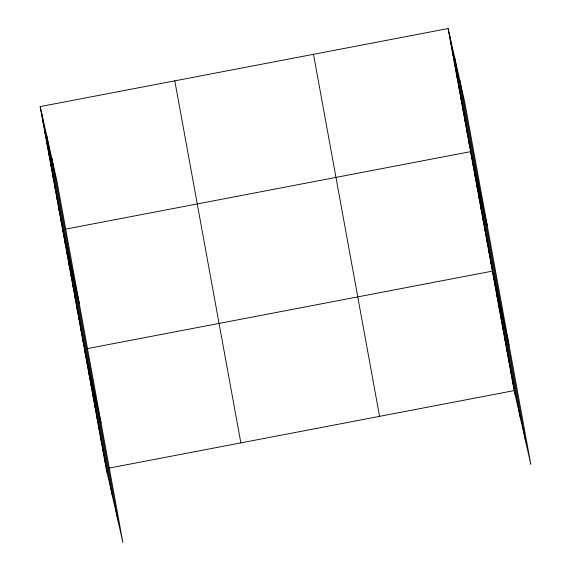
<?xml version="1.0" encoding="UTF-8"?>
<svg xmlns="http://www.w3.org/2000/svg" width="571" height="571" viewBox="0 0 571 571"><rect width="100%" height="100%" fill="white"/><g stroke="black" fill="none" stroke-linecap="round" stroke-linejoin="round"><path stroke-width="0.86" d="M40.177 106.599L56.807 180.4L122.872 542.45L106.242 468.648L40.177 106.599L448.128 28.55L464.758 102.352L530.823 464.401L514.193 390.6L448.128 28.55M65.258 229.192L470.59 151.65L487.22 225.452M87.063 348.667L492.395 271.125L509.025 344.927M108.861 468.141L514.193 390.6M450.169 39.742L451.461 45.459M452.211 50.933L453.502 56.65M454.252 62.125L455.544 67.842M456.293 73.309L457.585 79.034M458.335 84.501L459.626 90.225M460.383 95.692L461.668 101.417M462.424 106.884L463.709 112.608M464.466 118.076L465.75 123.793M466.507 129.267L467.799 134.984M468.548 140.459L469.84 146.176M472.574 162.507L473.859 168.231M474.551 173.37L475.843 179.094M476.535 184.233L477.827 189.95M478.519 195.096L479.804 200.814M480.497 205.953L481.788 211.677M482.481 216.816L483.773 222.54M484.465 227.679L485.75 233.396M486.449 238.542L487.734 244.26M488.426 249.399L489.718 255.123M490.41 260.262L491.702 265.986M494.372 281.988L495.664 287.705M496.356 292.844L497.648 298.569M498.34 303.708L499.625 309.432M500.317 314.571L501.609 320.288M502.302 325.434L503.593 331.151M504.286 336.29L505.571 342.015M506.263 347.154L507.555 352.878M508.247 358.017L509.539 363.734M510.231 368.88L511.516 374.597M512.208 379.736L513.5 385.461M42.218 117.783L43.503 123.507M44.26 128.975L45.544 134.699M46.301 140.166L47.593 145.891M48.342 151.358L49.634 157.082M50.384 162.549L51.676 168.267M52.425 173.741L53.717 179.458M54.466 184.933L55.758 190.65M56.508 196.124L57.799 201.841M58.549 207.309L59.841 213.033M60.597 218.5L61.882 224.225M62.639 229.692L79.269 303.494M64.616 240.555L65.908 246.272M66.6 251.418L67.892 257.136M68.584 262.275L69.869 267.999M70.561 273.138L71.853 278.862M72.546 284.001L73.837 289.718M74.53 294.864L75.815 300.582M76.507 305.721L77.799 311.445M78.491 316.584L79.783 322.308M80.475 327.447L81.76 333.164M82.46 338.31L83.744 344.027M84.437 349.166L101.067 422.975M86.421 360.03L87.713 365.754M88.405 370.893L89.69 376.61M90.382 381.756L91.674 387.473M92.366 392.612L93.658 398.337M94.351 403.476L95.635 409.2M96.328 414.339L97.62 420.056M98.312 425.202L99.604 430.919M100.296 436.058L101.581 441.783M102.273 446.922L103.565 452.646M104.257 457.785L105.549 463.502M459.698 79.89L525.763 441.94M454.48 56.736L520.545 418.786M449.42 34.274L515.485 396.324M313.5 54.302L379.565 416.359M174.797 80.839L240.862 442.889M51.747 157.931L117.812 519.981M46.529 134.785L112.594 496.834M41.462 112.316L107.526 474.365"/></g></svg>
